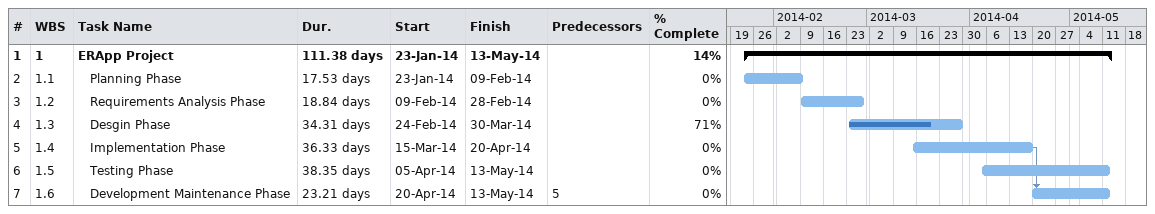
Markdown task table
| ID | WBS | Task | Duration | Start | Finish | Predecessors | % complete |
|---|---|---|---|---|---|---|---|
| 1 | 1 | **ERApp Project** | 111.38d | 2014-01-23 | 2014-05-13 |  | 14 |
| 2 | 1.1 | Planning Phase | 17.53d | 2014-01-23 | 2014-02-09 |  | 0 |
| 3 | 1.2 | Requirements Analysis Phase | 18.84d | 2014-02-09 | 2014-02-28 |  | 0 |
| 4 | 1.3 | Desgin Phase | 34.31d | 2014-02-24 | 2014-03-30 |  | 71 |
| 5 | 1.4 | Implementation Phase | 36.33d | 2014-03-15 | 2014-04-20 |  | 0 |
| 6 | 1.5 | Testing Phase | 38.35d | 2014-04-05 | 2014-05-13 |  | 0 |
| 7 | 1.6 | Development Maintenance Phase | 23.21d | 2014-04-20 | 2014-05-13 | 5 | 0 |
